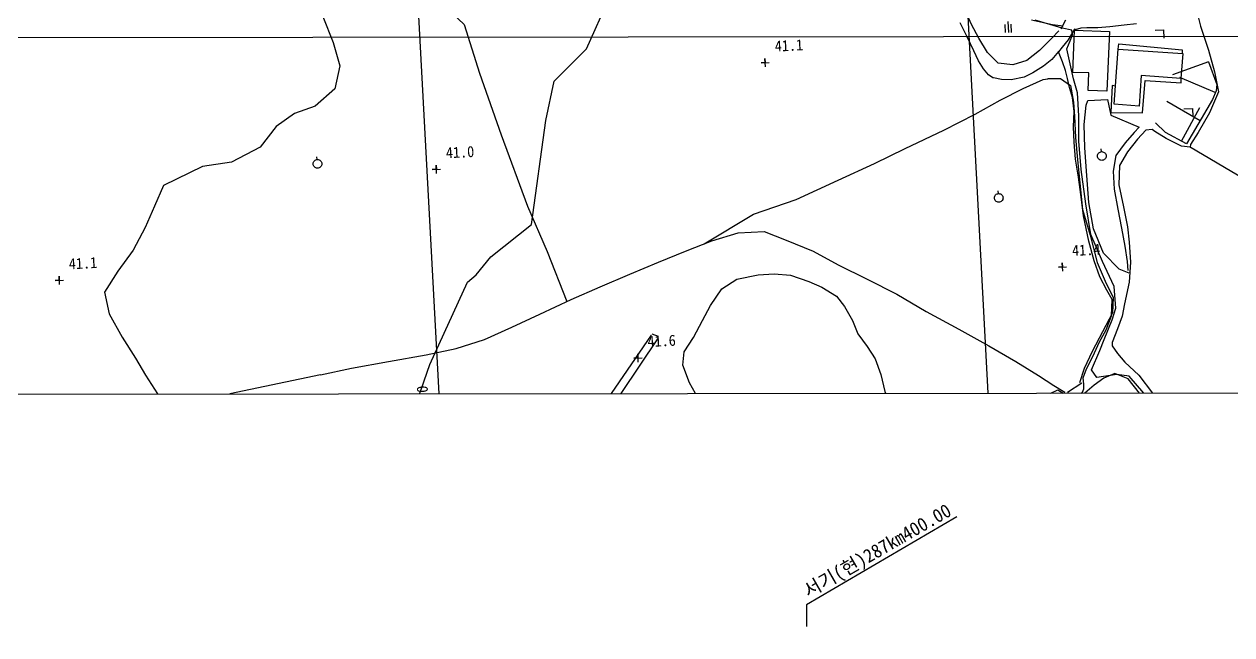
# Model space of a CAD drawing. Header units: millimetres. Extents: x 1510 to 2306, y 1103 to 1810.
# Drawn here: x 1857 to 2077.2, y 1363.4 to 1474.7 of the extents above; entities that cross this region are included whole.
import ezdxf
from ezdxf.enums import TextEntityAlignment as Align
from ezdxf.xclip import XClip

# ---------------------------------------------------------------- set-up
doc = ezdxf.new("R2010")
doc.units = ezdxf.units.MM
doc.header["$LTSCALE"] = 10
doc.header["$MEASUREMENT"] = 0
doc.header["$XCLIPFRAME"] = 2
doc.layers.add('TX-PAPR', color=2, linetype='Continuous', plot=False)
for name, color, linetype in [('TZ-BASE', 253, 'Continuous'), ('TZ-LEAL', 1, 'Continuous'), ('TZ-LEAT', 3, 'Continuous')]:
    doc.layers.add(name, color=color, linetype=linetype)
doc.styles.add('굴림체', font='GulimChe.ttf')

# ---------------------------------------------------------------- blocks, each defined once
blk = doc.blocks.new('JD-FSDGKLDGLK3FSD3')
at = {"layer": 'TZ-BASE'}
for p, q in [((324.96, 143.3), (343.55, -206.56)), ((425.1, 143.3), (443.69, -206.56)), ((363.48, -11.82, 40.99), (371.93, 7.14, 40.99)), ((337.88, -4.31, 42.24), (341.19, -7.39, 42.24)), ((474.42, -3.59, 43.03), (475.46, -7.68, 43.03)), ((315.43, -5.93, 40.99), (317.28, -10.66, 40.99)), ((433.66, -7.4, 42.43), (432.52, -4.76, 42.43)), ((448.47, -7.43, 41.98), (444.65, -6.59, 41.98)), ((341.19, -7.39, 42.24), (343.98, -16.28, 42.24)), ((432.91, -9.64, 44.4), (431.61, -7.09, 44.4)), ((435, -9.9, 42.43), (433.66, -7.4, 42.43)), ((439.75, -7.41, 41.81), (439.82, -8.86, 41.81)), ((440.3, -6.82, 41.81), (440.41, -8.83, 41.81)), ((440.98, -8.82, 41.81), (440.9, -7.35, 41.81)), ((447.96, -7.41, 42.01), (445.31, -6.62, 42.01)), ((450.2, -8.07, 42.01), (447.96, -7.41, 42.01)), ((449.62, -8.54, 42.43), (448.32, -9.91, 42.43)), ((450.39, -7.7, 41.98), (448.47, -7.43, 41.98)), ((450.84, -6.63, 42.43), (449.97, -8.22, 42.43)), ((451.96, -8.44, 42.01), (450.2, -8.07, 42.01)), ((452.15, -8.72, 44.4), (451.31, -10.19, 44.4)), ((452.1, -9.3, 42.01), (451.96, -8.44, 42.01)), ((452.45, -8.25, 44.4), (452.15, -8.72, 44.4)), ((452.15, -16.11, 44.86), (452.46, -8.42, 44.86)), ((452.66, -8.32, 44.4), (452.45, -8.25, 44.4)), ((452.46, -8.42, 44.86), (458.84, -8.68, 44.86)), ((452.66, -8.32, 41.81), (453.67, -8, 41.81)), ((453.67, -8, 41.81), (454.69, -7.92, 41.81)), ((454.69, -7.92, 41.81), (456.71, -7.94, 41.81)), ((456.71, -7.94, 41.81), (458.93, -7.78, 41.81)), ((458.84, -8.68, 44.86), (458.39, -19.56, 44.86)), ((458.93, -7.78, 41.81), (461.51, -7.46, 41.81)), ((461.51, -7.46, 41.81), (463.76, -7.22, 41.81)), ((467.16, -8.44, 42.86), (468.7, -8.36, 42.86)), ((468.7, -8.36, 42.86), (468.78, -9.88, 42.86)), ((475.46, -7.68, 43.03), (476.9, -12.07, 43.03)), ((0.01, -9.97), (700.01, -9.32)), ((317.28, -10.66, 40.99), (318.53, -14.93, 40.99)), ((434.09, -12.19, 44.4), (432.91, -9.64, 44.4)), ((436.63, -12.5, 42.43), (435, -9.9, 42.43)), ((448.32, -9.91, 42.43), (446.09, -12.14, 42.43)), ((451.31, -10.19, 44.4), (450.21, -11.51, 44.4)), ((451.09, -11.8, 42.01), (451.69, -10.36, 42.01)), ((451.69, -10.36, 42.01), (452.1, -9.3, 42.01)), ((460.44, -11.86, 44.82), (460.56, -10.91, 44.82)), ((460.56, -10.91, 44.82), (472.11, -12.01, 44.82)), ((357.63, -17.72, 40.99), (363.48, -11.82, 40.99)), ((434.97, -14.02, 44.4), (434.09, -12.19, 44.4)), ((438.58, -14.42, 42.43), (436.63, -12.5, 42.43)), ((446.09, -12.14, 42.43), (443.79, -13.96, 42.43)), ((449.57, -12.34, 44.4), (448.31, -13.75, 44.4)), ((450.21, -11.51, 44.4), (449.57, -12.38, 44.4)), ((449.57, -12.38, 44.4), (449.57, -12.34, 44.4)), ((450.28, -14.18, 41.81), (449.57, -12.38, 41.81)), ((452.27, -17.29, 42.01), (451.09, -11.8, 42.01)), ((459.73, -21.94, 44.9), (460.44, -11.86, 44.9)), ((460.44, -11.86, 44.9), (472.2, -12.7, 44.9)), ((472.2, -12.7, 44.9), (471.88, -17.21, 44.9)), ((472.11, -12.01, 44.82), (472.12, -12.71, 44.82)), ((476.9, -12.07, 43.03), (478.01, -15.99, 43.03)), ((318.53, -14.93, 40.99), (317.6, -19.13, 40.99)), ((395.34, -14.38, 41.08), (396.83, -14.3, 41.08)), ((396.08, -14.34, 41.08), (395.34, -14.38, 41.08)), ((396.12, -15.09, 41.08), (396.04, -13.59, 41.08)), ((396.04, -13.59, 41.08), (396.08, -14.34, 41.08)), ((435.86, -15.49, 44.4), (434.97, -14.02, 44.4)), ((441.21, -14.76, 42.43), (438.58, -14.42, 42.43)), ((443.79, -13.96, 42.43), (441.21, -14.76, 42.43)), ((446.79, -14.97, 44.4), (444.86, -16.23, 44.4)), ((448.31, -13.75, 44.4), (446.79, -14.97, 44.4)), ((450.81, -15.75, 41.81), (450.28, -14.18, 41.81)), ((476.93, -14.17, 44.05), (470.35, -16.56, 44.05)), ((476.93, -14.17, 44.05), (478.43, -18.31, 44.05)), ((343.98, -16.28, 42.24), (347.93, -27.49, 42.24)), ((436.76, -16.57, 44.4), (435.86, -15.49, 44.4)), ((437.58, -17.09, 44.4), (436.76, -16.57, 44.4)), ((437.71, -17.12, 44.4), (437.58, -17.09, 44.4)), ((439.18, -17.43, 44.4), (437.71, -17.12, 44.4)), ((440.91, -17.47, 44.4), (439.18, -17.43, 44.4)), ((443.27, -16.96, 44.4), (440.91, -17.47, 44.4)), ((443.09, -19.04, 42.14), (446.76, -17.41, 42.14)), ((444.86, -16.23, 44.4), (443.27, -16.96, 44.4)), ((446.76, -17.41, 42.14), (447.58, -17.27, 42.14)), ((447.58, -17.27, 42.14), (447.66, -17.22, 42.14)), ((447.66, -17.22, 42.14), (447.74, -17.21, 42.14)), ((447.74, -17.21, 42.14), (449.93, -17.26, 42.14)), ((449.93, -17.26, 42.14), (451.75, -18.49, 42.14)), ((451.21, -17.21, 41.81), (450.81, -15.75, 41.81)), ((451.57, -18.87, 41.81), (451.21, -17.21, 41.81)), ((455.07, -16.23, 44.86), (452.15, -16.11, 44.86)), ((453, -19.87, 42.01), (452.27, -17.29, 42.01)), ((454.94, -19.42, 44.86), (455.07, -16.23, 44.86)), ((464.65, -16.69, 44.9), (464.25, -22.26, 44.9)), ((471.88, -17.21, 44.9), (464.65, -16.69, 44.9)), ((464.86, -23.47, 44.82), (465.34, -17.58, 44.82)), ((465.34, -17.58, 44.82), (471.93, -18, 44.82)), ((478.14, -19.77, 44.05), (471.7, -17.03, 44.05)), ((471.93, -18, 44.82), (471.92, -17.26, 44.82)), ((478.01, -15.99, 43.03), (478.73, -19.65, 43.03)), ((317.6, -19.13, 40.99), (314.01, -22.25, 40.99)), ((356.06, -24.9, 40.99), (357.63, -17.72, 40.99)), ((438.92, -21.2, 42.14), (443.09, -19.04, 42.14)), ((452.12, -20.69, 41.81), (451.57, -18.87, 41.81)), ((451.75, -18.49, 42.14), (452.31, -21.54, 42.14)), ((458.39, -19.56, 44.86), (454.94, -19.42, 44.86)), ((459.34, -18.51, 44.82), (459.08, -23.4, 44.82)), ((459.96, -18.66, 44.82), (459.34, -18.51, 44.82)), ((478.73, -19.65, 43.03), (477.07, -23.48, 43.03)), ((478.27, -19.48, 44.05), (477.6, -21.05, 44.05)), ((478.43, -18.31, 44.05), (478.27, -19.48, 44.05)), ((434.36, -23.76, 42.14), (438.92, -21.2, 42.14)), ((452.43, -23.27, 41.81), (452.12, -20.69, 41.81)), ((452.31, -21.54, 42.14), (452.49, -24.09, 42.14)), ((453.26, -24.06, 42.01), (453, -19.87, 42.01)), ((454.62, -22.12, 42.45), (454.88, -21.23, 42.45)), ((454.88, -21.23, 42.45), (458.46, -21.09, 42.45)), ((458.46, -21.09, 42.45), (459.08, -23.89, 42.45)), ((464.25, -22.26, 44.9), (459.73, -21.94, 44.9)), ((475.35, -24.94, 44.05), (469.29, -21.43, 44.05)), ((477.6, -21.05, 44.05), (472.91, -29.15, 44.05)), ((310.25, -23.64, 40.99), (306.91, -25.96, 40.99)), ((314.01, -22.25, 40.99), (310.25, -23.64, 40.99)), ((428.63, -26.66, 42.14), (434.36, -23.76, 42.14)), ((452.3, -26.04, 41.81), (452.43, -23.27, 41.81)), ((452.49, -24.09, 42.14), (452.65, -27.99, 42.14)), ((453.23, -28.64, 42.01), (453.26, -24.06, 42.01)), ((454.21, -25.61, 42.45), (454.62, -22.12, 42.45)), ((459.08, -23.4, 44.82), (464.86, -23.47, 44.82)), ((459.08, -23.89, 42.45), (464.23, -26.12, 42.45)), ((472, -28.67, 44.05), (475.31, -22.5, 44.05)), ((472.41, -22.78, 42.63), (473.96, -22.7, 42.63)), ((473.96, -22.7, 42.63), (474.04, -24.22, 42.63)), ((477.07, -23.48, 43.03), (475.03, -27.06, 43.03)), ((306.91, -25.96, 40.99), (304.01, -29.72, 40.99)), ((353.49, -43.83, 40.99), (356.06, -24.9, 40.99)), ((452.39, -28.84, 41.81), (452.3, -26.04, 41.81)), ((454.36, -29.85, 42.45), (454.21, -25.61, 42.45)), ((464.23, -26.12, 42.45), (463.35, -27.05, 42.45)), ((469.05, -27.08, 44.05), (467.23, -25.32, 44.05)), ((347.93, -27.49, 42.24), (352.76, -40.52, 42.24)), ((421.61, -29.97, 42.14), (428.63, -26.66, 42.14)), ((452.65, -27.99, 42.14), (453.03, -32.05, 42.14)), ((463.35, -27.05, 42.45), (461.72, -28.94, 42.45)), ((463.94, -28.32, 43.03), (462.13, -30.6, 43.03)), ((465.47, -26.68, 43.03), (463.94, -28.32, 43.03)), ((466.65, -26.52, 43.03), (465.47, -26.68, 43.03)), ((467.13, -26.89, 43.03), (466.65, -26.52, 43.03)), ((469.16, -28.15, 43.03), (467.13, -26.89, 43.03)), ((472.91, -29.15, 44.05), (469.05, -27.08, 44.05)), ((471.99, -29.55, 43.03), (469.16, -28.15, 43.03)), ((475.03, -27.06, 43.03), (473.62, -29.26, 43.03)), ((304.01, -29.72, 40.99), (298.78, -32.46, 40.99)), ((416, -32.74, 42.14), (421.61, -29.97, 42.14)), ((452.65, -31.91, 41.81), (452.39, -28.84, 41.81)), ((453.69, -33.85, 42.01), (453.23, -28.64, 42.01)), ((454.73, -34.9, 42.45), (454.36, -29.85, 42.45)), ((457.4, -30.59, 42.66), (457.35, -30.07, 42.66)), ((461.72, -28.94, 42.45), (459.99, -31.25, 42.45)), ((462.13, -30.6, 43.03), (460.66, -33.1, 43.03)), ((473.53, -29.73, 43.03), (471.99, -29.55, 43.03)), ((473.44, -29.61, 43.25), (483.53, -35.59, 43.25)), ((473.62, -29.26, 43.03), (473.53, -29.73, 43.03)), ((298.78, -32.46, 40.99), (293.46, -33.26, 40.99)), ((314.4, -32.01, 42.66), (314.35, -31.49, 42.66)), ((336.17, -34.52, 41.04), (336.09, -33.02, 41.04)), ((336.09, -33.02, 41.04), (336.13, -33.77, 41.04)), ((409.37, -35.78, 42.14), (416, -32.74, 42.14)), ((453.18, -35.21, 41.81), (452.65, -31.91, 41.81)), ((453.03, -32.05, 42.14), (453.46, -36.23, 42.14)), ((459.99, -31.25, 42.45), (459.5, -34.13, 42.45)), ((293.46, -33.26, 40.99), (286.35, -36.76, 40.99)), ((335.38, -33.81, 41.04), (336.88, -33.73, 41.04)), ((336.13, -33.77, 41.04), (335.38, -33.81, 41.04)), ((453.62, -38.4, 41.81), (453.18, -35.21, 41.81)), ((454.52, -40.1, 42.01), (453.69, -33.85, 42.01)), ((455.09, -39.82, 42.45), (454.73, -34.9, 42.45)), ((459.5, -34.13, 42.45), (459.7, -37.42, 42.45)), ((460.66, -33.1, 43.03), (460.54, -36.61, 43.03)), ((286.35, -36.76, 40.99), (284.74, -40.5, 40.99)), ((401.71, -39.27, 42.14), (409.37, -35.78, 42.14)), ((453.46, -36.23, 42.14), (453.94, -41.1, 42.14)), ((459.7, -37.42, 42.45), (460.38, -41.08, 42.45)), ((460.54, -36.61, 43.03), (461.42, -40.63, 43.03)), ((393.95, -41.98, 42.14), (401.71, -39.27, 42.14)), ((438.61, -38.23, 42.66), (438.56, -37.71, 42.66)), ((454.11, -42.28, 41.81), (453.62, -38.4, 41.81)), ((284.74, -40.5, 40.99), (283.05, -44.4, 40.99)), ((352.76, -40.52, 42.24), (356.35, -48.79, 42.24)), ((453.94, -41.1, 42.14), (455.32, -45.78, 42.14)), ((455.42, -45.64, 42.01), (454.52, -40.1, 42.01)), ((455.93, -44.62, 42.45), (455.09, -39.82, 42.45)), ((460.38, -41.08, 42.45), (461.04, -44.5, 42.45)), ((461.42, -40.63, 43.03), (462.14, -44.29, 43.03)), ((346.04, -49.74, 40.99), (353.49, -43.83, 40.99)), ((384.92, -47.38, 42.14), (393.95, -41.98, 42.14)), ((455.11, -46.91, 41.81), (454.11, -42.28, 41.81)), ((283.05, -44.4, 40.99), (280.84, -48.54, 40.99)), ((386.34, -46.83, 43.27), (391.14, -45.36, 43.27)), ((391.14, -45.36, 43.27), (395.91, -45.14, 43.27)), ((395.91, -45.14, 43.27), (399.9, -46.7, 43.27)), ((455.32, -45.78, 42.14), (456.63, -50.76, 42.14)), ((457.55, -50.56, 42.01), (455.42, -45.64, 42.01)), ((457.78, -49.07, 42.45), (455.93, -44.62, 42.45)), ((461.04, -44.5, 42.45), (461.65, -47.8, 42.45)), ((462.14, -44.29, 43.03), (462.42, -47.08, 43.03)), ((381.53, -48.7, 43.27), (386.34, -46.83, 43.27)), ((399.9, -46.7, 43.27), (404.84, -48.73, 43.27)), ((456.07, -50.47, 41.81), (455.11, -46.91, 41.81)), ((461.65, -47.8, 42.45), (462.06, -50.57, 42.45)), ((462.42, -47.08, 43.03), (462.69, -50.69, 43.03)), ((280.84, -48.54, 40.99), (278.03, -52.38, 40.99)), ((343.39, -53.02, 40.99), (346.04, -49.74, 40.99)), ((356.35, -48.79, 42.24), (359.91, -57.89, 42.24)), ((376.64, -50.71, 43.27), (381.53, -48.7, 43.27)), ((404.84, -48.73, 43.27), (409.39, -51.2, 43.27)), ((457.07, -53.37, 41.81), (456.07, -50.47, 41.81)), ((459.7, -55.15, 42.01), (457.55, -50.56, 42.01)), ((460.59, -51.96, 42.45), (457.78, -49.07, 42.45)), ((462.06, -50.57, 42.45), (462.18, -52.21, 42.45)), ((278.03, -52.38, 40.99), (275.59, -56.19, 40.99)), ((371.4, -52.91, 43.27), (376.64, -50.71, 43.27)), ((394.78, -53, 42.01), (397.7, -52.83, 42.01)), ((397.7, -52.83, 42.01), (400.69, -53.1, 42.01)), ((409.39, -51.2, 43.27), (414.69, -53.79, 43.27)), ((449.53, -51.62, 41.37), (451.03, -51.54, 41.37)), ((450.28, -51.58, 41.37), (449.53, -51.62, 41.37)), ((450.32, -52.33, 41.37), (450.24, -50.84, 41.37)), ((450.24, -50.84, 41.37), (450.28, -51.58, 41.37)), ((456.63, -50.76, 42.14), (458.03, -54.16, 42.14)), ((462.42, -52.69, 42.45), (460.59, -51.96, 42.45)), ((462.69, -50.69, 43.03), (462.42, -54.38, 43.03)), ((266.63, -54.05, 41.08), (268.13, -53.97, 41.08)), ((267.38, -54.01, 41.08), (266.63, -54.05, 41.08)), ((267.42, -54.76, 41.08), (267.34, -53.26, 41.08)), ((267.34, -53.26, 41.08), (267.38, -54.01, 41.08)), ((334.92, -69.37, 40.99), (341.79, -54.33, 40.99)), ((341.79, -54.33, 40.99), (343.39, -53.02, 40.99)), ((366, -55.2, 43.27), (371.4, -52.91, 43.27)), ((388.17, -55.59, 42.01), (390.88, -53.82, 42.01)), ((390.88, -53.82, 42.01), (394.78, -53, 42.01)), ((400.69, -53.1, 42.01), (404.03, -54.22, 42.01)), ((404.03, -54.22, 42.01), (406.42, -55.28, 42.01)), ((414.69, -53.79, 43.27), (420.05, -56.57, 43.27)), ((458.36, -55.79, 41.81), (457.07, -53.37, 41.81)), ((458.03, -54.16, 42.14), (459.49, -57.15, 42.14)), ((462.42, -54.38, 43.03), (461.59, -58.28, 43.03)), ((275.59, -56.19, 40.99), (276.49, -60.1, 40.99)), ((360.72, -57.53, 43.27), (366, -55.2, 43.27)), ((386.08, -58.63, 42.01), (388.17, -55.59, 42.01)), ((406.42, -55.28, 42.01), (409.05, -56.91, 42.01)), ((409.05, -56.91, 42.01), (410.51, -58.78, 42.01)), ((420.05, -56.57, 43.27), (425.44, -59.68, 43.27)), ((459.35, -57.49, 41.81), (458.36, -55.79, 41.81)), ((459.49, -57.15, 42.14), (459.4, -59.92, 42.14)), ((459.99, -59.08, 42.01), (459.7, -55.15, 42.01)), ((354.98, -60.18, 43.27), (360.72, -57.53, 43.27)), ((384.63, -61.37, 42.01), (386.08, -58.63, 42.01)), ((410.51, -58.78, 42.01), (412.02, -61.35, 42.01)), ((459.2, -60.51, 41.81), (459.35, -57.49, 41.81)), ((459.32, -61.24, 42.01), (459.99, -59.08, 42.01)), ((461.59, -58.28, 43.03), (461.14, -60.58, 43.03)), ((276.49, -60.1, 40.99), (278.85, -64.4, 40.99)), ((349.91, -62.53, 43.27), (354.98, -60.18, 43.27)), ((383, -64.46, 42.01), (384.63, -61.37, 42.01)), ((412.02, -61.35, 42.01), (412.98, -63.76, 42.01)), ((425.44, -59.68, 43.27), (431.37, -62.92, 43.27)), ((459.4, -59.92, 42.14), (457.59, -63.4, 42.14)), ((457.85, -64.81, 42.01), (459.32, -61.24, 42.01)), ((458.27, -63.06, 41.81), (459.2, -60.51, 41.81)), ((461.14, -60.58, 43.03), (460.28, -62.87, 43.03)), ((344.92, -64.83, 43.27), (349.91, -62.53, 43.27)), ((376.6, -64.29, 42.94), (375.46, -63.83, 42.94)), ((412.98, -63.76, 42.01), (414.67, -66.07, 42.01)), ((431.37, -62.92, 43.27), (436.87, -65.94, 43.27)), ((457.59, -63.4, 42.14), (455.67, -67, 42.14)), ((457.03, -65.25, 41.81), (458.27, -63.06, 41.81)), ((460.28, -62.87, 43.03), (459.35, -65.37, 43.03)), ((278.85, -64.4, 40.99), (281.28, -68.19, 40.99)), ((339.72, -66.45, 43.27), (344.92, -64.83, 43.27)), ((375.3, -64.01, 41.59), (357.22, -90.29, 41.59)), ((361.78, -86.66, 41.91), (376.62, -64.49, 41.91)), ((381.29, -67.06, 42.01), (383, -64.46, 42.01)), ((436.87, -65.94, 43.27), (441.78, -68.8, 43.27)), ((455.82, -67.9, 41.81), (457.03, -65.25, 41.81)), ((457.09, -66.8, 42.01), (457.85, -64.81, 42.01)), ((459.35, -65.37, 43.03), (459.35, -65.95, 43.03)), ((459.35, -65.95, 43.03), (460.28, -67.37, 43.03)), ((699.47, -68.15), (0.1, -105.32)), ((281.28, -68.19, 40.99), (283.09, -71.3, 40.99)), ((327.39, -68.83, 43.27), (334.27, -67.59, 43.27)), ((334.27, -67.59, 43.27), (339.72, -66.45, 43.27)), ((372.13, -68.21, 41.62), (373.62, -68.13, 41.62)), ((372.88, -68.17, 41.62), (372.13, -68.21, 41.62)), ((372.92, -68.92, 41.62), (372.84, -67.42, 41.62)), ((372.84, -67.42, 41.62), (372.88, -68.17, 41.62)), ((381.06, -69.51, 42.01), (381.29, -67.06, 42.01)), ((414.67, -66.07, 42.01), (416.11, -68.31, 42.01)), ((455.67, -67, 42.14), (454.21, -70.12, 42.14)), ((454.66, -70.13, 41.81), (455.82, -67.9, 41.81)), ((455.57, -70.34, 42.01), (457.09, -66.8, 42.01)), ((460.28, -67.37, 43.03), (461.67, -68.91, 43.03)), ((314.97, -71.23, 43.27), (320.67, -70.03, 43.27)), ((320.67, -70.03, 43.27), (327.39, -68.83, 43.27)), ((333.34, -73.94, 40.99), (334.92, -69.37, 40.99)), ((382.28, -72.72, 42.01), (381.06, -69.51, 42.01)), ((416.11, -68.31, 42.01), (417.15, -71.16, 42.01)), ((441.78, -68.8, 43.27), (445.88, -71.35, 43.27)), ((454.21, -70.12, 42.14), (453.41, -72.69, 42.14)), ((454.04, -71.82, 41.81), (454.66, -70.13, 41.81)), ((456.54, -71.75, 42.01), (455.57, -70.34, 42.01)), ((461.67, -68.91, 43.03), (464.2, -71.33, 43.03)), ((314.97, -71.23, 41.7), (280.92, -78.44, 41.7)), ((283.09, -71.3, 40.99), (285.57, -75.22, 40.99)), ((417.15, -71.16, 42.01), (417.91, -74.28, 42.01)), ((445.88, -71.35, 43.27), (448.7, -73.2, 43.27)), ((454.17, -72.93, 41.81), (454.04, -71.82, 41.81)), ((457.84, -71.83, 42.74), (456.04, -73.16, 42.74)), ((460.17, -71.16, 42.01), (456.54, -71.75, 42.01)), ((459.84, -71.03, 42.74), (457.84, -71.83, 42.74)), ((462.26, -71.96, 42.74), (459.84, -71.03, 42.74)), ((462.46, -71.48, 42.01), (460.17, -71.16, 42.01)), ((465.13, -75.63, 42.74), (462.26, -71.96, 42.74)), ((465.66, -75.21, 42.01), (462.46, -71.48, 42.01)), ((464.2, -71.33, 43.03), (467.07, -75.04, 43.03)), ((330.18, -82.44, 40.99), (333.34, -73.94, 40.99)), ((383.51, -74.9, 42.01), (382.28, -72.72, 42.01)), ((417.91, -74.28, 42.01), (418.61, -77.08, 42.01)), ((447.17, -75.08, 42.01), (449.4, -73.96, 42.01)), ((448.7, -73.2, 43.27), (450.73, -74.42, 43.27)), ((449.4, -73.96, 42.01), (451.35, -75.18, 42.01)), ((453.78, -72.75, 41.81), (451.18, -74.47, 41.81)), ((451.36, -76.27, 41.81), (453.9, -74.43, 41.81)), ((456.04, -73.16, 42.74), (453.75, -75.1, 42.74)), ((453.9, -74.43, 41.81), (454.19, -73.79, 41.81)), ((454.19, -73.79, 41.81), (454.17, -72.93, 41.81))]:
    blk.add_line(p, q, dxfattribs=at)
for centre in [(457.44, -31.36, 42.66), (314.44, -32.78, 42.66), (438.65, -39, 42.66)]:
    blk.add_circle(centre, 0.791, dxfattribs=at)
at = {"layer": 'TZ-BASE', "style": '굴림체'}
for s, p in [('41.1', (397.87, -12.35, 42.44)), ('41.0', (337.91, -31.79, 42.44)), ('41.4', (452.07, -49.6, 42.44)), ('41.1', (269.16, -52.03, 44.55)), ('41.6', (374.66, -66.19, 42.44))]:
    blk.add_text(s, height=2, rotation=3.042, dxfattribs=at).set_placement(p)
blk.add_text('E 178,100', height=2, rotation=93.042, dxfattribs=at).set_placement((334.51, -73.18), align=Align.RIGHT)

msp = doc.modelspace()

# ---------------------------------------------------------------- linework, layer by layer
at = {"layer": 'TX-PAPR'}
msp.add_lwpolyline([(2296.02, 1557.65), (1596.02, 1557.01), (1596.15, 1407.01), (2296.15, 1407.65)], close=True, dxfattribs=at)
at = {"layer": 'TZ-LEAL'}
msp.add_lwpolyline([(2027.07, 1384.9), (1999.68, 1368.87), (1999.68, 1364.87)], dxfattribs=at)

# ---------------------------------------------------------------- block references
at = {"layer": 'TZ-BASE'}
ref = msp.add_blockref('JD-FSDGKLDGLK3FSD3', (1596.08, 1482.01), dxfattribs=at)
XClip(ref).set_block_clipping_path([(699.9307781947, 75.6432794993), (-0.068926229, 74.9999683278), (0.0689262292, -74.9999686265), (700.0686305886, -74.3566571564)])

# ---------------------------------------------------------------- texts
at = {"layer": 'TZ-LEAT', "style": '굴림체'}
msp.add_text('서기(현)287km400.00', height=2.5, rotation=30, dxfattribs=at).set_placement((2013.18, 1377.66), align=Align.CENTER)

doc.saveas('drawing.dxf')
